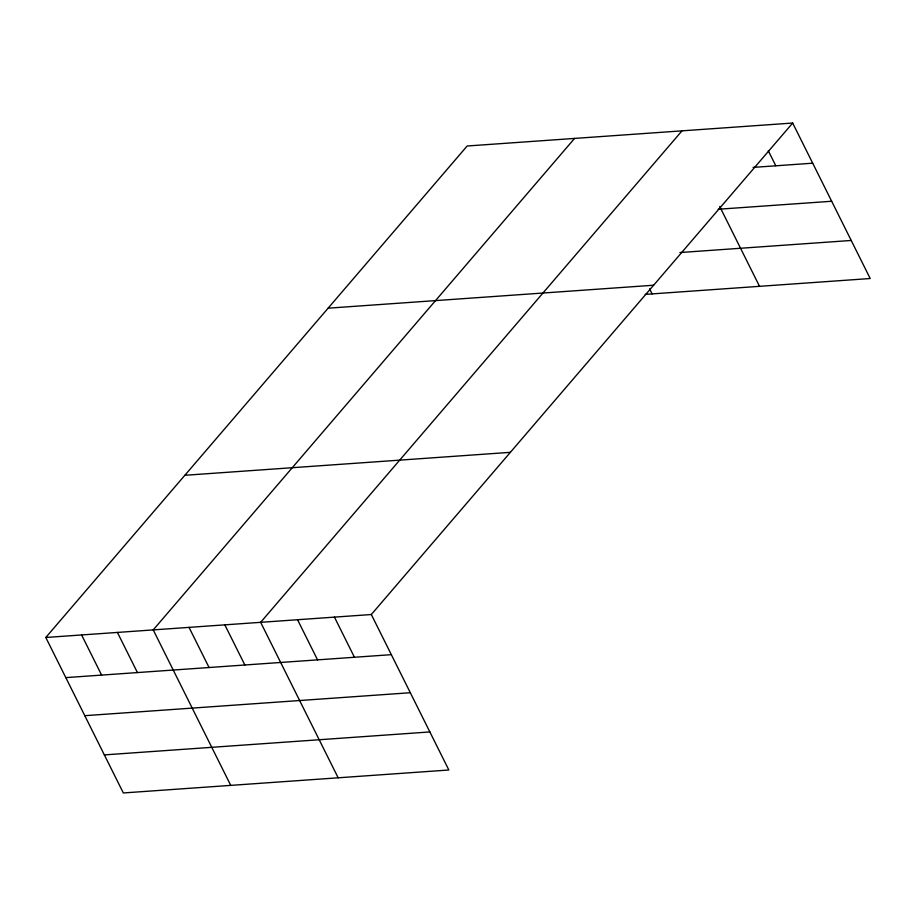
<?xml version="1.0" encoding="UTF-8"?>
<svg xmlns="http://www.w3.org/2000/svg" width="916" height="916" viewBox="0 0 916 916"><rect width="100%" height="100%" fill="white"/><g stroke="black" fill="none" stroke-linecap="round" stroke-linejoin="round"><path stroke-width="1.37" d="M792.672 123.042L371.324 614.522L448.84 770.001L123.328 792.958L45.8 637.479L467.16 145.999L792.672 123.042L870.2 278.521L645.219 294.391M574.572 138.419L153.224 629.899L230.74 785.39M681.996 130.851L260.648 622.319L338.164 777.81M753.101 167.399L812.698 163.197M718.236 209.249L831.671 201.257M679.947 252.541L851.227 240.461M328.111 308.188L653.635 285.231M184.849 475.29L510.372 452.332M45.8 637.479L371.324 614.522M65.815 677.622L391.338 654.665M84.799 715.682L410.322 692.725M104.344 754.899L429.867 731.941M768.295 150.739L775.806 165.796M719.736 206.524L759.524 286.33M649.57 288.838L652.1 293.91M334.432 617.121L354.446 657.276M297.54 619.72L317.554 659.875M224.832 624.849L244.858 665.005M189.028 627.368L209.054 667.524M117.42 632.429L137.434 672.573M81.604 634.948L101.63 675.103"/></g></svg>
